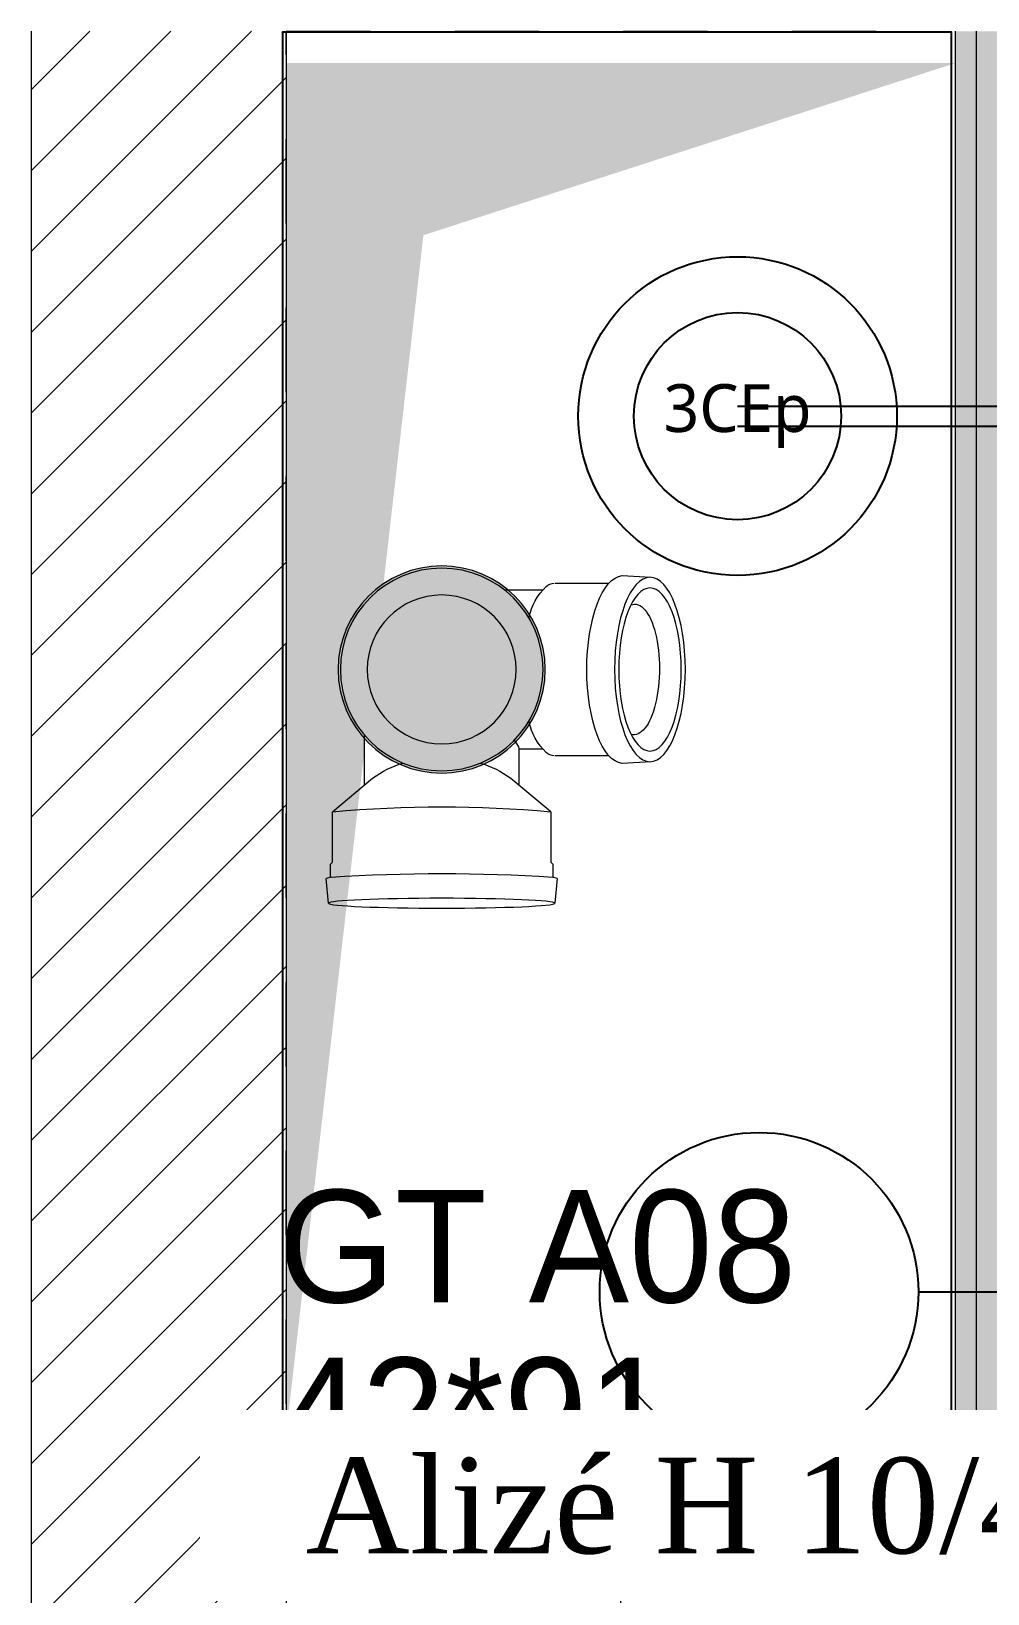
# Model space of a CAD drawing. Header units: centimetres. Extents: x 2666 to 9670, y 1889 to 5633.
# Drawn here: x 6209.9 to 6269.9, y 4036.3 to 4134.4 of the extents above; entities that cross this region are included whole.
import ezdxf

# ---------------------------------------------------------------- set-up
doc = ezdxf.new("R2010")
doc.units = ezdxf.units.CM
doc.header["$LTSCALE"] = 12.7
for name, pattern in [('ISO-03', [3, 1.2, -1.8]), ('Style de ligne -1', [0.83328, 0.41656, -0.41672]), ('Style de ligne -11', [0.694444, 0.41656, -0.277884]), ('VW-01', [0.83312, 0.41656, -0.41656])]:
    doc.linetypes.add(name, pattern=pattern)
for name, color, linetype, lineweight in [('B aménagement intérieur', 7, 'Continuous', 5), ('B GÈnÈral', 7, 'Continuous', 5), ('B Général', 7, 'Continuous', 5), ('C ANNOTATIONS-prestations', 7, 'Continuous', 5), ('F REMPLISSAGE-vert clair', 7, 'Continuous', 13), ('F REMPLISSAGE-vert clair-1', 7, 'Continuous', 5), ('F REMPLISSAGE-vert foncÈ', 7, 'Continuous', 5), ('F REMPLISSAGE-vert foncé', 7, 'Continuous', 13)]:
    doc.layers.add(name, color=color, linetype=linetype, lineweight=lineweight)
doc.layers.add('B faience', color=7, linetype='Style de ligne -11', lineweight=13, true_color=0x0040ff)
doc.layers.add('C ANNOTATIONS-textes-numérotation gaine', color=7, linetype='ISO-03', lineweight=5, true_color=0xdd0000)
for name, color, linetype in [('prlm-CHAUFF', 4, 'Continuous'), ('prlm-EAU-CHU', 42, 'Continuous'), ('prlm-EAU-EUEV', 25, 'Continuous'), ('prlm-GT', 242, 'Continuous'), ('prlm-VMC', 93, 'Continuous')]:
    doc.layers.add(name, color=color, linetype=linetype)
doc.styles.add('Eurostile', font='')
doc.styles.add('prlm-chauff', font='trebucbi.ttf', dxfattribs={"height": 18})
doc.styles.add('prlm-vmc', font='pala.ttf', dxfattribs={"height": 14})
doc.styles.get('Eurostile').set_extended_font_data('Eurostile')

# ---------------------------------------------------------------- blocks, each defined once
blk = doc.blocks.new('G 100_80')
at = {"layer": 'B GÈnÈral', "color": 254, "linetype": 'Continuous', "true_color": 0xd6d6d6}
blk.add_solid([(-30.884, 32.2), (2.5, 43), (-39.5, -43), (-39.5, 43)], dxfattribs=at)
blk = doc.blocks.new('Groupe-28-1')
at = {"layer": 'C ANNOTATIONS-textes-numérotation gaine', "color": 7, "linetype": 'VW-01', "flags": 128}
blk.add_lwpolyline([(6225.888, 4134.389), (6267.888, 4134.389), (6267.888, 4043.389), (6225.888, 4043.389)], close=True, dxfattribs=at)
at = {"layer": 'C ANNOTATIONS-textes-numérotation gaine', "color": 7, "insert": (6225.382, 4061.676), "char_height": 7.059, "width": 40.99694, "attachment_point": 1, "line_spacing_factor": 0.894142, "style": 'Eurostile'}
blk.add_mtext('GT A08\\P42*91', dxfattribs=at)
blk = doc.blocks.new('xi.3cep130-200')
at = {"layer": 'prlm-CHAUFF', "color": 0}
for radius in [10, 6.5]:
    blk.add_circle((0, 0), radius, dxfattribs=at)
at = {"layer": 'prlm-CHAUFF', "color": 0, "insert": (0, 0), "char_height": 3, "width": 9.78152, "attachment_point": 5, "style": 'prlm-chauff'}
blk.add_mtext('\\pxqc;3CEp', dxfattribs=at)
blk = doc.blocks.new('xi.chu')
at = {"layer": 'prlm-EAU-EUEV', "linetype": 'ByBlock', "lineweight": 5}
blk.add_hatch(color=0, dxfattribs=at).paths.add_polyline_path([(6.5, 0, 1), (-6.5, 0, 1)])
at = {"layer": 'prlm-EAU-EUEV', "color": 0, "linetype": 'ByBlock', "lineweight": 5}
blk.add_circle((0, 0), 6.5, dxfattribs=at)
blk = doc.blocks.new('xi.aam22')
at = {"layer": 'prlm-EAU-CHU', "color": 0, "lineweight": 13}
for p, q in [((-5.799, 13.123), (-5.89, 11.331)), ((5.89, 11.331), (5.799, 13.123)), ((-5.41, 10.463), (-5.41, 7.114)), ((5.41, 7.114), (5.41, 10.463)), ((-13.12, 7.25), (-14.668, 7.106)), ((-13.12, 7.25), (-13.031, 6.97)), ((-12.219, 6.97), (-13.031, 6.97)), ((-12.093, 6.85), (-12.219, 6.97)), ((-8.922, 6.85), (-12.093, 6.85)), ((-6.828, 4.34), (-8.907, 6.841)), ((-5, 6.323), (-5, 4.87)), ((5, 3.931), (5, 6.323)), ((-7.269, 4.87), (-4.958, 4.867)), ((-8.907, -6.841), (-6.828, -4.34)), ((-4.091, -4.87), (-7.269, -4.87)), ((-12.219, -6.97), (-12.093, -6.85)), ((-12.093, -6.85), (-8.922, -6.85)), ((-14.668, -7.106), (-13.12, -7.25)), ((-13.028, -6.944), (-13.12, -7.25)), ((-13.031, -6.97), (-12.219, -6.97))]:
    blk.add_line(p, q, dxfattribs=at)
at = {"layer": 'prlm-EAU-CHU', "color": 0, "lineweight": 13, "flags": 128}
blk.add_lwpolyline([(-4.958, 4.867), (-4.86, 4.836), (-4.68, 4.729), (-4.43, 4.564)], dxfattribs=at)
at = {"layer": 'prlm-EAU-CHU', "color": 0, "lineweight": 13}
for radius in [6.36, 4.675]:
    blk.add_circle((0, 0), radius, dxfattribs=at)
for centre, radius, start, end in [((-119.647, -0.014), 106.844, 356.28096, 3.74771), ((-4.475, 7.136), 0.936, 184.66048, 218.12589), ((4.475, 7.136), 0.936, 321.87411, 355.33952), ((-87.178, 0), 78.555, 354.99745, 5.00255), ((-2.54, 9.094), 3.683, 223.50702, 258.77599), ((2.54, 9.094), 3.683, 281.22401, 316.49298), ((-11.683, 0.728), 6.052, 16.13317, 36.55417), ((-11.683, -0.728), 6.052, 323.44583, 343.86683)]:
    blk.add_arc(centre, radius, start, end, dxfattribs=at)
for centre, major_axis, ratio in [((0, 13.073), (5.789, 0), 0.383426), ((0, 13.073), (5.115, 0), 0.383329), ((-14.667, 0), (0, -7.101), 0.043635)]:
    blk.add_ellipse(centre, major_axis=major_axis, ratio=ratio, dxfattribs=at)
for centre, major_axis, ratio, start_param, end_param in [((0.001, 12.093), (-4.098, -0.028), 0.383971, 2.986035, 6.398097), ((0, 11.414), (-5.894, 0), 0.391508, 0.036281, 3.105311)]:
    blk.add_ellipse(centre, major_axis=major_axis, ratio=ratio, start_param=start_param, end_param=end_param, dxfattribs=at)
blk = doc.blocks.new('VMC')
at = {"layer": 'B Général', "color": 7, "linetype": 'Style de ligne -1', "lineweight": 13}
blk.add_line((0, 10.771), (0, 17), dxfattribs=at)
at = {"layer": 'B Général', "color": 250, "linetype": 'Continuous', "lineweight": 5, "true_color": 0x444444, "flags": 128}
blk.add_lwpolyline([(0, 10.771), (-8.34, -6.522), (8.34, -6.522)], close=True, dxfattribs=at)
at = {"layer": 'C ANNOTATIONS-prestations', "insert": (-7.149, -7.39), "char_height": 4.706, "attachment_point": 1, "line_spacing_factor": 0.894142, "style": 'Eurostile'}
blk.add_mtext('VMC', dxfattribs=at)
blk = doc.blocks.new('Baignoire 75_170')
at = {"layer": 'B faience', "lineweight": 18, "flags": 128}
blk.add_lwpolyline([(-85, 38.5), (-85, -37.5), (86, -37.5)], dxfattribs=at)

msp = doc.modelspace()

# ---------------------------------------------------------------- hatches: boundary and pattern name
at = {"layer": 'B GÈnÈral', "linetype": 'Continuous', "lineweight": 5}
h = msp.add_hatch(dxfattribs=at)
h.set_pattern_fill('50_BETON', style=0, pattern_type=2)
h.set_pattern_definition([(45, (0, 0), (2.4253472, -2.6458333), [])])
h.paths.add_polyline_path([(6225.888, 3516.389), (6225.888, 4134.389), (6209.888, 4134.389), (6209.888, 3516.389)])
at = {"layer": 'B GÈnÈral', "linetype": 'Continuous', "lineweight": 0, "true_color": 0xc0dcc0}
for points in [[(6273.588, 4042.089), (6274.888, 4043.389), (6274.888, 4134.389), (6267.888, 4134.389), (6267.888, 4043.389), (6269.188, 4042.089)], [(6313.908, 4043.389), (6274.888, 4043.389), (6273.588, 4042.089), (6269.188, 4042.089), (6267.888, 4043.389), (6225.888, 4043.389), (6225.888, 4036.389), (6313.908, 4036.389)]]:
    msp.add_hatch(color=9, dxfattribs=at).paths.add_polyline_path(points)

# ---------------------------------------------------------------- linework, layer by layer
at = {"layer": 'B Général', "color": 7, "linetype": 'Continuous', "lineweight": 18}
for p, q in [((6209.888, 4134.389), (6209.888, 3516.389)), ((6225.888, 4134.389), (6225.888, 3516.389))]:
    msp.add_line(p, q, dxfattribs=at)
at = {"layer": 'B Général', "color": 7, "linetype": 'Continuous', "lineweight": 5}
for p, q in [((6209.888, 4134.389), (6209.888, 3516.389)), ((6225.888, 4134.389), (6225.888, 3516.389))]:
    msp.add_line(p, q, dxfattribs=at)
at = {"layer": 'B Général', "color": 98, "linetype": 'Continuous', "lineweight": 13, "true_color": 0x004400}
for p, q in [((6267.888, 4134.389), (6267.888, 4043.389)), ((6267.888, 4043.389), (6225.888, 4043.389)), ((6313.908, 4036.389), (6225.888, 4036.389))]:
    msp.add_line(p, q, dxfattribs=at)
at = {"layer": 'F REMPLISSAGE-vert clair'}
for p, q in [((6269.188, 4134.389), (6269.188, 4042.089)), ((6269.188, 4042.089), (6225.888, 4042.089)), ((6313.908, 4037.689), (6225.888, 4037.689))]:
    msp.add_line(p, q, dxfattribs=at)
at = {"layer": 'F REMPLISSAGE-vert clair-1', "color": 9, "linetype": 'Continuous', "true_color": 0xc0dcc0}
for points in [[(6269.188, 4042.089), (6273.588, 4042.089), (6269.188, 4134.389), (6273.588, 4134.389)], [(6313.908, 4037.689), (6313.908, 4042.089), (6225.888, 4037.689), (6225.888, 4042.089)]]:
    msp.add_solid(points, dxfattribs=at)
at = {"layer": 'F REMPLISSAGE-vert foncÈ', "color": 54, "linetype": 'Continuous', "true_color": 0x99aa00}
for points in [[(6267.888, 4043.389), (6269.188, 4042.089), (6267.888, 4134.389), (6269.188, 4134.389)], [(6225.888, 4042.089), (6269.188, 4042.089), (6225.888, 4043.389), (6267.888, 4043.389)], [(6313.908, 4036.389), (6313.908, 4037.689), (6225.888, 4036.389), (6225.888, 4037.689)]]:
    msp.add_solid(points, dxfattribs=at)
at = {"layer": 'F REMPLISSAGE-vert foncé', "color": 98, "linetype": 'Continuous', "lineweight": 13, "true_color": 0x004400}
for p, q in [((6267.888, 4134.389), (6267.888, 4043.389)), ((6267.888, 4043.389), (6225.888, 4043.389)), ((6313.908, 4036.389), (6225.888, 4036.389))]:
    msp.add_line(p, q, dxfattribs=at)
at = {"layer": 'F REMPLISSAGE-vert foncé'}
for p, q in [((6269.188, 4134.389), (6269.188, 4042.089)), ((6269.188, 4042.089), (6225.888, 4042.089)), ((6313.908, 4037.689), (6225.888, 4037.689))]:
    msp.add_line(p, q, dxfattribs=at)
at = {"layer": 'prlm-CHAUFF', "ltscale": 50}
for p, q in [((6254.22, 4110.862), (6287.639, 4110.862)), ((6254.22, 4109.612), (6287.639, 4109.612))]:
    msp.add_line(p, q, dxfattribs=at)
at = {"layer": 'prlm-GT'}
msp.add_lwpolyline([(6225.65, 4043.337), (6267.647, 4043.337), (6267.645, 4134.337), (6225.648, 4134.337)], close=True, dxfattribs=at)
at = {"layer": 'prlm-VMC'}
for points in [[(6265.568, 4055.283), (6336.223, 4055.283)], [(6255.568, 4045.283), (6255.568, 4036.337)]]:
    msp.add_lwpolyline(points, dxfattribs=at)
msp.add_circle((6255.568, 4055.283), 10, dxfattribs=at)

# ---------------------------------------------------------------- block references
at = {"layer": 'B aménagement intérieur', "color": 7}
msp.add_blockref('G 100_80', (6265.388, 4089.389), dxfattribs=at)
at = {"layer": 'B Général', "color": 7}
msp.add_blockref('VMC', (6246.888, 4022.06), dxfattribs=at)
at = {"layer": 'B Général', "color": 7, "rotation": 270}
msp.add_blockref('Baignoire 75_170', (6263.388, 3951.389), dxfattribs=at)
at = {"layer": 'C ANNOTATIONS-textes-numérotation gaine', "color": 7}
msp.add_blockref('Groupe-28-1', (0, 0), dxfattribs=at)
at = {"layer": 'prlm-CHAUFF'}
msp.add_blockref('xi.3cep130-200', (6254.22, 4110.237), dxfattribs=at)
at = {"layer": 'prlm-EAU-CHU', "xscale": -1, "rotation": 270}
msp.add_blockref('xi.aam22', (6235.65, 4094.337), dxfattribs=at)
at = {"layer": 'prlm-EAU-EUEV', "xscale": -1, "rotation": 180}
msp.add_blockref('xi.chu', (6235.65, 4094.337), dxfattribs=at)

# ---------------------------------------------------------------- next in the draw order: texts
at = {"layer": 'prlm-VMC', "ltscale": 25, "insert": (6252.779, 4041.829), "char_height": 6, "width": 58.61474, "attachment_point": 5, "line_spacing_factor": 0.8, "style": 'prlm-vmc', "bg_fill": 2}
msp.add_mtext('Alizé H 10/45', dxfattribs=at)

doc.saveas('drawing.dxf')
